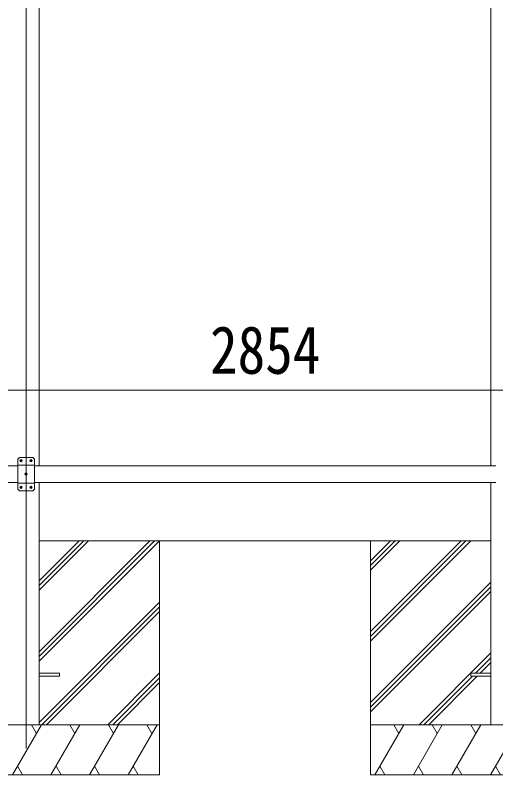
# Model space of a CAD drawing. Units: millimetres at full size, sheet at 1:30; details may follow other scales. Extents: x -8385 to 8479, y -5853 to 5787.
# Drawn here: x 4339 to 5779, y -3118 to -844 of the extents above; entities that cross this region are included whole.
import ezdxf
from ezdxf.enums import TextEntityAlignment as Align

# ---------------------------------------------------------------- set-up
doc = ezdxf.new("R2010")
doc.units = ezdxf.units.MM
doc.header["$LTSCALE"] = 30
for name, color, linetype, lineweight in [('0-0_0', 7, 'Continuous', 9), ('0-1_本体', 4, 'Continuous', 9), ('0-2_部品', 7, 'Continuous', 9), ('0-4_TABLE1', 3, 'Continuous', 9), ('0-5_DIM1', 3, 'Continuous', 9), ('0-8_PARTS2', 2, 'Continuous', 9), ('0-A_寸法', 6, 'Continuous', 9)]:
    doc.layers.add(name, color=color, linetype=linetype, lineweight=lineweight)
doc.styles.add('ＭＳ ゴシック', font='')
doc.styles.get('ＭＳ ゴシック').set_extended_font_data('MS Gothic')

msp = doc.modelspace()

# ---------------------------------------------------------------- linework, layer by layer
at = {"layer": '0-0_0'}
for p, q in [((4410.91, -2417.53), (5763.91, -2417.53)), ((4410.91, -2777.4), (4770.77, -2417.53)), ((4410.91, -2749.11), (4742.49, -2417.53)), ((4410.91, -2763.25), (4756.63, -2417.53)), ((4410.91, -2565.27), (4558.64, -2417.53)), ((4410.91, -2551.12), (4544.5, -2417.53)), ((4410.91, -2536.98), (4530.36, -2417.53)), ((4771.51, -2417.53), (4771.51, -3117.53)), ((5403.51, -2417.53), (5403.51, -3117.53)), ((5403.51, -2689.03), (5675.01, -2417.53)), ((5403.51, -2703.17), (5689.16, -2417.53)), ((5403.51, -2717.32), (5703.3, -2417.53)), ((5403.51, -2476.9), (5462.88, -2417.53)), ((5403.51, -2491.04), (5477.02, -2417.53)), ((5403.51, -2505.19), (5491.17, -2417.53)), ((5403.51, -2901.16), (5763.91, -2540.77)), ((5403.51, -2915.31), (5763.91, -2554.91)), ((5403.51, -2929.45), (5763.91, -2569.05)), ((4410.91, -2961.24), (4771.51, -2600.64)), ((4418.76, -2967.53), (4771.51, -2614.78)), ((4432.9, -2967.53), (4771.51, -2628.93)), ((5549.28, -2967.53), (5763.91, -2752.9)), ((5717.92, -2813.03), (5763.91, -2767.04)), ((5732.06, -2813.03), (5763.91, -2781.19)), ((4616.75, -2967.53), (4771.51, -2812.77)), ((4630.89, -2967.53), (4771.51, -2826.92)), ((4645.04, -2967.53), (4771.51, -2841.06)), ((5563.42, -2967.53), (5708.92, -2822.03)), ((5577.56, -2967.53), (5723.06, -2822.03)), ((4771.51, -2967.53), (3971.51, -2967.53)), ((4330.63, -3117.53), (4417.23, -2967.53)), ((4402.23, -2993.51), (4387.23, -2967.53)), ((4446.1, -3117.53), (4532.7, -2967.53)), ((4517.7, -2993.51), (4502.7, -2967.53)), ((4561.57, -3117.53), (4648.17, -2967.53)), ((4618.17, -2967.53), (4633.17, -2993.51)), ((4677.04, -3117.53), (4763.64, -2967.53)), ((4733.64, -2967.53), (4748.64, -2993.51)), ((6203.51, -2967.53), (5403.51, -2967.53)), ((5416.22, -3117.53), (5502.82, -2967.53)), ((5487.82, -2993.51), (5472.81, -2967.53)), ((5531.69, -3117.53), (5618.29, -2967.53)), ((5603.29, -2993.51), (5588.28, -2967.53)), ((5647.16, -3117.53), (5733.76, -2967.53)), ((5718.76, -2993.51), (5703.76, -2967.53)), ((5762.63, -3117.53), (5849.23, -2967.53)), ((4345.62, -3091.55), (4360.62, -3117.53)), ((4461.09, -3091.55), (4476.09, -3117.53)), ((4576.56, -3091.55), (4591.56, -3117.53)), ((4692.03, -3091.55), (4707.03, -3117.53)), ((5431.21, -3091.55), (5446.21, -3117.53)), ((5546.68, -3091.55), (5561.68, -3117.53)), ((5662.15, -3091.55), (5677.15, -3117.53)), ((5777.62, -3091.55), (5792.62, -3117.53)), ((3971.51, -3117.53), (4771.51, -3117.53)), ((5403.51, -3117.53), (6203.51, -3117.53))]:
    msp.add_line(p, q, dxfattribs=at)
at = {"layer": '0-1_本体'}
for p, q in [((4411.01, 194.93), (4411.01, -2192.53)), ((5763.91, 194.93), (5763.91, -2192.53)), ((4411.01, -2242.53), (4411.01, -2967.53)), ((5763.91, -2242.53), (5763.91, -2967.53))]:
    msp.add_line(p, q, dxfattribs=at)
at = {"layer": '0-2_部品', "color": 4}
for p, q in [((4411.01, -2813.03), (4471.61, -2813.03)), ((4471.61, -2813.03), (4471.61, -2822.03)), ((5703.51, -2813.03), (5703.51, -2822.03)), ((5703.51, -2813.03), (5763.91, -2813.03)), ((4411.01, -2822.03), (4471.61, -2822.03)), ((5703.51, -2822.03), (5763.91, -2822.03))]:
    msp.add_line(p, q, dxfattribs=at)
at = {"layer": '0-4_TABLE1'}
for p, q in [((3670.51, -2192.53), (4346.61, -2192.53)), ((4396.61, -2192.53), (5778.51, -2192.53)), ((3670.51, -2242.53), (4346.61, -2242.53)), ((4396.61, -2242.53), (5778.51, -2242.53))]:
    msp.add_line(p, q, dxfattribs=at)
at = {"layer": '0-5_DIM1'}
for p, q in [((4351.61, -2167.53), (4346.61, -2172.53)), ((4346.61, -2172.53), (4346.61, -2262.53)), ((4391.61, -2167.53), (4351.61, -2167.53)), ((4355.35, -2177.11), (4354.51, -2177.11)), ((4357.87, -2177.95), (4358.71, -2177.95)), ((4385.35, -2177.11), (4384.51, -2177.11)), ((4387.87, -2177.95), (4388.71, -2177.95)), ((4391.61, -2167.53), (4396.61, -2172.53)), ((4396.61, -2262.53), (4396.61, -2172.53)), ((4396.61, -2190.23), (4346.61, -2190.23)), ((4491.41, -2192.53), (4491.41, -2192.43)), ((4370.35, -2217.11), (4369.51, -2217.11)), ((4372.87, -2217.95), (4373.71, -2217.95)), ((4396.61, -2244.83), (4346.61, -2244.83)), ((4351.61, -2267.53), (4346.61, -2262.53)), ((4351.61, -2267.53), (4391.61, -2267.53)), ((4355.35, -2257.11), (4354.51, -2257.11)), ((4357.87, -2257.95), (4358.71, -2257.95)), ((4385.35, -2257.11), (4384.51, -2257.11)), ((4387.87, -2257.95), (4388.71, -2257.95)), ((4391.61, -2267.53), (4396.61, -2262.53))]:
    msp.add_line(p, q, dxfattribs=at)
for points in [[(4354.51, -2177.11), (4354.51, -2177.95), (4355.35, -2177.95)], [(4357.03, -2176.27), (4357.03, -2175.43), (4356.19, -2175.43), (4356.19, -2176.27)], [(4356.19, -2178.79), (4356.19, -2179.63), (4357.03, -2179.63), (4357.03, -2178.79)], [(4358.71, -2177.95), (4358.71, -2177.11), (4357.87, -2177.11)], [(4384.51, -2177.11), (4384.51, -2177.95), (4385.35, -2177.95)], [(4387.03, -2176.27), (4387.03, -2175.43), (4386.19, -2175.43), (4386.19, -2176.27)], [(4386.19, -2178.79), (4386.19, -2179.63), (4387.03, -2179.63), (4387.03, -2178.79)], [(4388.71, -2177.95), (4388.71, -2177.11), (4387.87, -2177.11)], [(4369.51, -2217.11), (4369.51, -2217.95), (4370.35, -2217.95)], [(4372.03, -2216.27), (4372.03, -2215.43), (4371.19, -2215.43), (4371.19, -2216.27)], [(4371.19, -2218.79), (4371.19, -2219.63), (4372.03, -2219.63), (4372.03, -2218.79)], [(4373.71, -2217.95), (4373.71, -2217.11), (4372.87, -2217.11)], [(4354.51, -2257.11), (4354.51, -2257.95), (4355.35, -2257.95)], [(4357.03, -2256.27), (4357.03, -2255.43), (4356.19, -2255.43), (4356.19, -2256.27)], [(4356.19, -2258.79), (4356.19, -2259.63), (4357.03, -2259.63), (4357.03, -2258.79)], [(4358.71, -2257.95), (4358.71, -2257.11), (4357.87, -2257.11)], [(4384.51, -2257.11), (4384.51, -2257.95), (4385.35, -2257.95)], [(4387.03, -2256.27), (4387.03, -2255.43), (4386.19, -2255.43), (4386.19, -2256.27)], [(4386.19, -2258.79), (4386.19, -2259.63), (4387.03, -2259.63), (4387.03, -2258.79)], [(4388.71, -2257.95), (4388.71, -2257.11), (4387.87, -2257.11)]]:
    msp.add_lwpolyline(points, dxfattribs=at)
for centre in [(4356.61, -2177.53), (4386.61, -2177.53), (4371.61, -2217.53), (4356.61, -2257.53), (4386.61, -2257.53)]:
    msp.add_circle(centre, 3.5, dxfattribs=at)
for centre, start, end in [((4355.35, -2176.27), 270, 0), ((4355.35, -2178.79), 0, 90), ((4357.87, -2176.27), 180, 270), ((4357.87, -2178.79), 90, 180), ((4385.35, -2176.27), 270, 0), ((4385.35, -2178.79), 0, 90), ((4387.87, -2176.27), 180, 270), ((4387.87, -2178.79), 90, 180), ((4370.35, -2216.27), 270, 0), ((4370.35, -2218.79), 0, 90), ((4372.87, -2216.27), 180, 270), ((4372.87, -2218.79), 90, 180), ((4355.35, -2256.27), 270, 0), ((4355.35, -2258.79), 0, 90), ((4357.87, -2256.27), 180, 270), ((4357.87, -2258.79), 90, 180), ((4385.35, -2256.27), 270, 0), ((4385.35, -2258.79), 0, 90), ((4387.87, -2256.27), 180, 270), ((4387.87, -2258.79), 90, 180)]:
    msp.add_arc(centre, 0.84, start, end, dxfattribs=at)
at = {"layer": '0-8_PARTS2'}
msp.add_line((4371.41, 624.63), (4371.41, -3038.82), dxfattribs=at)
at = {"layer": '0-A_寸法'}
msp.add_line((3660.41, -1966.06), (6514.41, -1966.06), dxfattribs=at)

# ---------------------------------------------------------------- texts
at = {"layer": '0-A_寸法', "color": 7, "style": 'ＭＳ ゴシック', "width": 0.85}
msp.add_text('2854', height=143, dxfattribs=at).set_placement((4922.41, -1960.06), align=Align.BOTTOM_LEFT)

doc.saveas('drawing.dxf')
